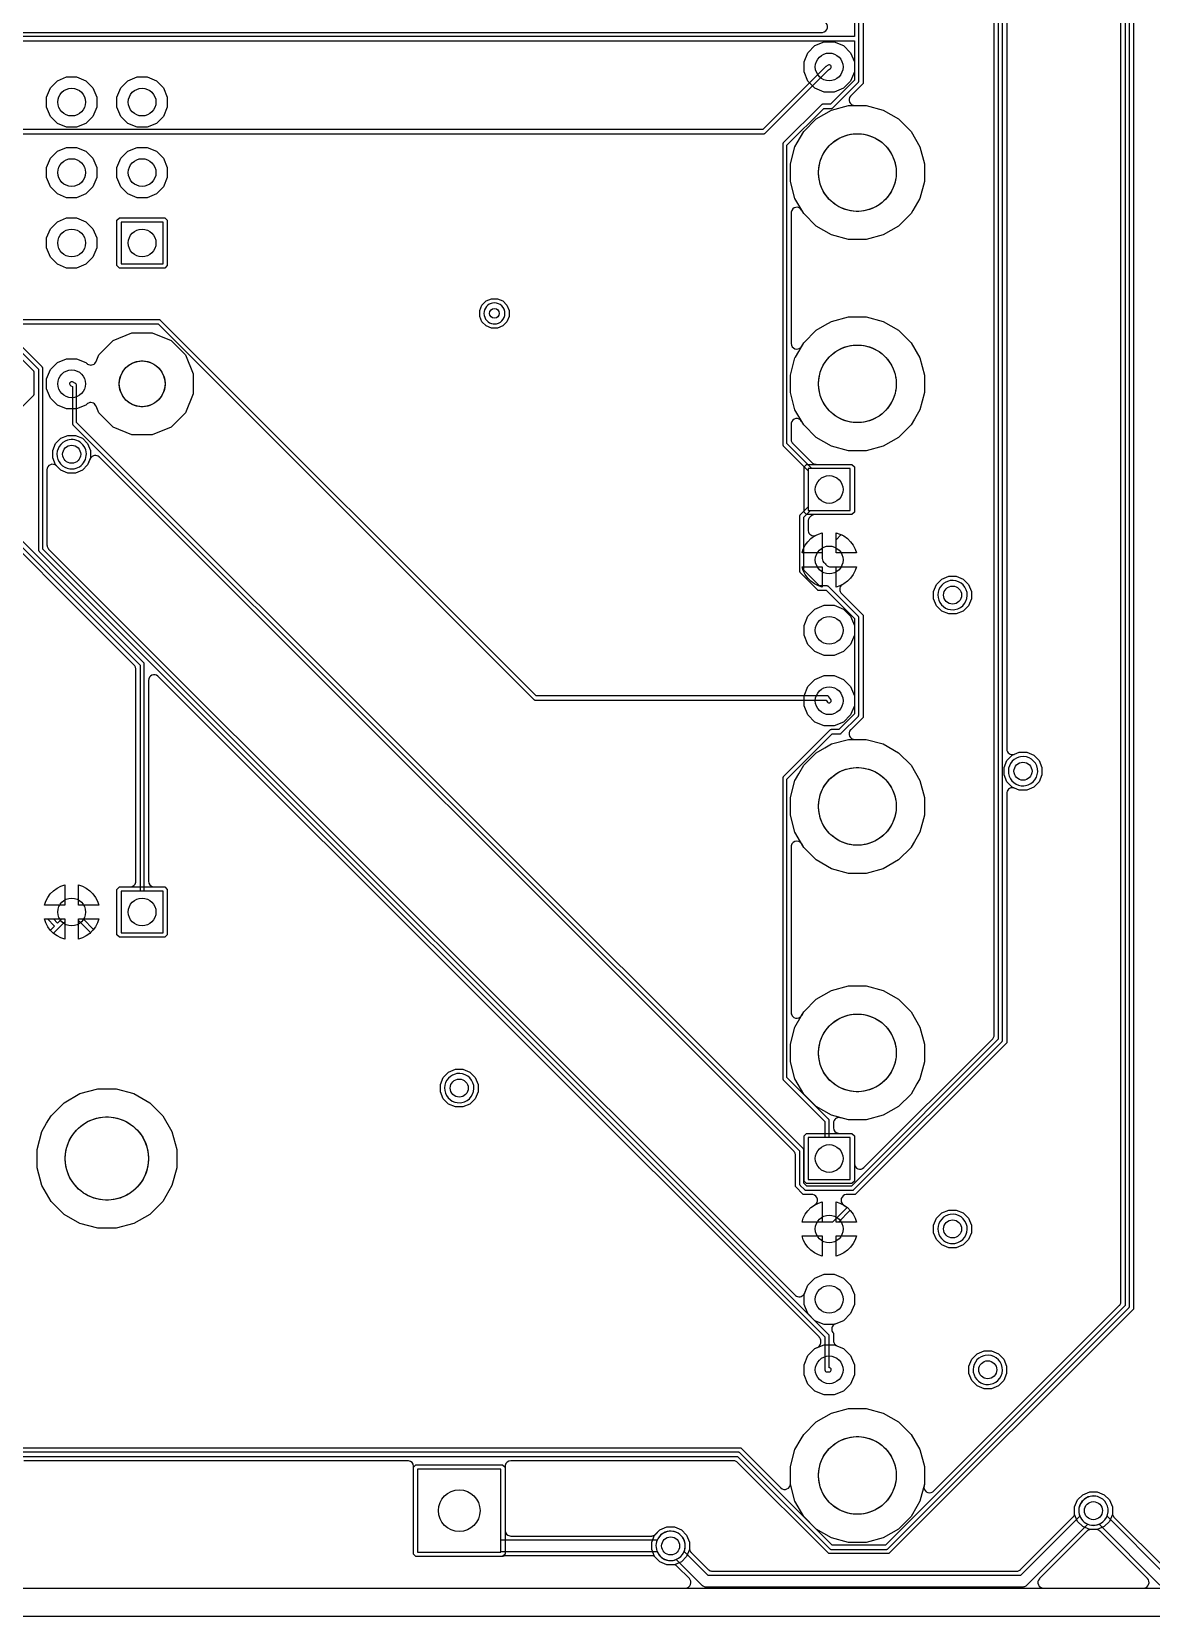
# Model space of a CAD drawing. Header units: millimetres. Extents: x 0 to 102, y -1 to 103.
# Drawn here: x 37.9 to 78.3, y -1.3 to 55.9 of the extents above; entities that cross this region are included whole.
import ezdxf

# ---------------------------------------------------------------- set-up
doc = ezdxf.new("R2010")
doc.units = ezdxf.units.MM

msp = doc.modelspace()

# ---------------------------------------------------------------- linework, layer by layer
at = {"layer": '16_copper'}
for points in [[(66.495, 53.704), (66.162, 53.842), (65.907, 54.097), (65.769, 54.43), (65.769, 54.79), (65.907, 55.123), (66.162, 55.378), (66.495, 55.516), (66.855, 55.516), (67.188, 55.378), (67.443, 55.123), (67.581, 54.79), (67.581, 54.43), (67.443, 54.097), (67.188, 53.842), (66.855, 53.704)], [(39.19, 52.434), (38.857, 52.572), (38.602, 52.827), (38.464, 53.16), (38.464, 53.52), (38.602, 53.853), (38.857, 54.108), (39.19, 54.246), (39.55, 54.246), (39.883, 54.108), (40.138, 53.853), (40.276, 53.52), (40.276, 53.16), (40.138, 52.827), (39.883, 52.572), (39.55, 52.434)], [(41.73, 52.434), (41.397, 52.572), (41.142, 52.827), (41.004, 53.16), (41.004, 53.52), (41.142, 53.853), (41.397, 54.108), (41.73, 54.246), (42.09, 54.246), (42.423, 54.108), (42.678, 53.853), (42.816, 53.52), (42.816, 53.16), (42.678, 52.827), (42.423, 52.572), (42.09, 52.434)], [(67.373, 48.384), (66.758, 48.549), (66.208, 48.867), (65.758, 49.317), (65.44, 49.867), (65.275, 50.482), (65.275, 51.118), (65.44, 51.733), (65.518, 51.868), (65.518, 51.868), (65.518, 51.868), (65.758, 52.283), (66.208, 52.733), (66.758, 53.051), (67.373, 53.216), (68.009, 53.216), (68.624, 53.051), (69.174, 52.733), (69.624, 52.283), (69.942, 51.733), (70.107, 51.118), (70.107, 50.482), (69.942, 49.867), (69.688, 49.427), (69.688, 49.427), (69.688, 49.427), (69.624, 49.317), (69.174, 48.867), (68.624, 48.549), (68.009, 48.384)], [(39.19, 49.894), (38.857, 50.032), (38.602, 50.287), (38.464, 50.62), (38.464, 50.98), (38.602, 51.313), (38.857, 51.568), (39.19, 51.706), (39.55, 51.706), (39.883, 51.568), (40.138, 51.313), (40.276, 50.98), (40.276, 50.62), (40.138, 50.287), (39.883, 50.032), (39.55, 49.894)], [(41.73, 49.894), (41.397, 50.032), (41.142, 50.287), (41.004, 50.62), (41.004, 50.98), (41.142, 51.313), (41.397, 51.568), (41.73, 51.706), (42.09, 51.706), (42.423, 51.568), (42.678, 51.313), (42.816, 50.98), (42.816, 50.62), (42.678, 50.287), (42.423, 50.032), (42.09, 49.894)], [(39.19, 47.354), (38.857, 47.492), (38.602, 47.747), (38.464, 48.08), (38.464, 48.44), (38.602, 48.773), (38.857, 49.028), (39.19, 49.166), (39.55, 49.166), (39.883, 49.028), (40.138, 48.773), (40.276, 48.44), (40.276, 48.08), (40.138, 47.747), (39.883, 47.492), (39.55, 47.354)], [(41.093, 47.354), (41.004, 47.443), (41.004, 49.077), (41.093, 49.166), (42.727, 49.166), (42.816, 49.077), (42.816, 47.443), (42.727, 47.354)], [(42.664, 49.014), (41.156, 49.014), (41.156, 47.506), (42.664, 47.506)], [(54.504, 45.189), (54.309, 45.27), (54.16, 45.419), (54.079, 45.614), (54.079, 45.826), (54.16, 46.021), (54.309, 46.17), (54.504, 46.251), (54.716, 46.251), (54.911, 46.17), (55.06, 46.021), (55.141, 45.826), (55.141, 45.614), (55.06, 45.419), (54.911, 45.27), (54.716, 45.189)], [(67.373, 40.764), (66.758, 40.929), (66.208, 41.247), (65.758, 41.697), (65.44, 42.247), (65.275, 42.862), (65.275, 43.498), (65.44, 44.113), (65.459, 44.146), (65.459, 44.146), (65.459, 44.146), (65.576, 44.349), (65.576, 44.349), (65.576, 44.349), (65.758, 44.663), (66.208, 45.113), (66.514, 45.29), (66.514, 45.29), (66.514, 45.29), (66.758, 45.431), (67.373, 45.596), (68.009, 45.596), (68.624, 45.431), (69.174, 45.113), (69.624, 44.663), (69.942, 44.113), (70.107, 43.498), (70.107, 42.862), (69.942, 42.247), (69.747, 41.909), (69.747, 41.909), (69.747, 41.909), (69.63, 41.706), (69.63, 41.706), (69.63, 41.706), (69.624, 41.697), (69.174, 41.247), (68.624, 40.929), (68.009, 40.764)], [(39.235, 39.959), (38.984, 40.063), (38.793, 40.254), (38.689, 40.505), (38.689, 40.775), (38.793, 41.026), (38.984, 41.217), (39.235, 41.321), (39.505, 41.321), (39.756, 41.217), (39.947, 41.026), (40.051, 40.775), (40.051, 40.505), (39.947, 40.254), (39.756, 40.063), (39.505, 39.959)], [(65.858, 38.464), (65.769, 38.553), (65.769, 40.187), (65.858, 40.276), (67.492, 40.276), (67.581, 40.187), (67.581, 38.553), (67.492, 38.464)], [(67.429, 40.124), (65.921, 40.124), (65.921, 38.616), (67.429, 38.616)], [(65.696, 37.08), (65.741, 37.217), (65.813, 37.358), (65.906, 37.487), (66.018, 37.599), (66.147, 37.692), (66.288, 37.764), (66.425, 37.809), (66.425, 37.08)], [(66.925, 37.08), (66.925, 37.809), (67.062, 37.764), (67.203, 37.692), (67.332, 37.599), (67.444, 37.487), (67.537, 37.358), (67.609, 37.217), (67.654, 37.08)], [(66.288, 35.896), (66.147, 35.968), (66.018, 36.061), (65.906, 36.173), (65.813, 36.302), (65.741, 36.443), (65.696, 36.58), (66.425, 36.58), (66.425, 35.851)], [(66.925, 36.58), (67.654, 36.58), (67.609, 36.443), (67.537, 36.302), (67.444, 36.173), (67.332, 36.061), (67.203, 35.968), (67.062, 35.896), (66.925, 35.851)], [(70.985, 34.879), (70.734, 34.983), (70.543, 35.174), (70.439, 35.425), (70.439, 35.695), (70.543, 35.946), (70.734, 36.137), (70.985, 36.241), (71.255, 36.241), (71.506, 36.137), (71.697, 35.946), (71.801, 35.695), (71.801, 35.425), (71.697, 35.174), (71.506, 34.983), (71.255, 34.879)], [(66.495, 33.384), (66.162, 33.522), (65.907, 33.777), (65.769, 34.11), (65.769, 34.47), (65.907, 34.803), (66.162, 35.058), (66.495, 35.196), (66.855, 35.196), (67.188, 35.058), (67.443, 34.803), (67.581, 34.47), (67.581, 34.11), (67.443, 33.777), (67.188, 33.522), (66.855, 33.384)], [(66.495, 30.844), (66.162, 30.982), (65.907, 31.237), (65.769, 31.57), (65.769, 31.93), (65.907, 32.263), (66.162, 32.518), (66.495, 32.656), (66.855, 32.656), (67.188, 32.518), (67.443, 32.263), (67.581, 31.93), (67.581, 31.57), (67.443, 31.237), (67.188, 30.982), (66.855, 30.844)], [(67.373, 25.524), (66.758, 25.689), (66.208, 26.007), (65.758, 26.457), (65.44, 27.007), (65.275, 27.622), (65.275, 28.258), (65.44, 28.873), (65.459, 28.906), (65.459, 28.906), (65.459, 28.906), (65.576, 29.109), (65.576, 29.109), (65.576, 29.109), (65.758, 29.423), (66.208, 29.873), (66.514, 30.05), (66.514, 30.05), (66.514, 30.05), (66.758, 30.191), (67.373, 30.356), (68.009, 30.356), (68.624, 30.191), (69.174, 29.873), (69.624, 29.423), (69.942, 28.873), (70.107, 28.258), (70.107, 27.622), (69.942, 27.007), (69.747, 26.669), (69.747, 26.669), (69.747, 26.669), (69.63, 26.466), (69.63, 26.466), (69.63, 26.466), (69.624, 26.457), (69.174, 26.007), (68.624, 25.689), (68.009, 25.524)], [(73.525, 28.529), (73.274, 28.633), (73.083, 28.824), (72.979, 29.075), (72.979, 29.345), (73.083, 29.596), (73.274, 29.787), (73.525, 29.891), (73.795, 29.891), (74.046, 29.787), (74.237, 29.596), (74.341, 29.345), (74.341, 29.075), (74.237, 28.824), (74.046, 28.633), (73.795, 28.529)], [(38.391, 24.38), (38.436, 24.517), (38.508, 24.658), (38.601, 24.787), (38.713, 24.899), (38.842, 24.992), (38.983, 25.064), (39.12, 25.109), (39.12, 24.38)], [(39.62, 24.38), (39.62, 25.109), (39.757, 25.064), (39.898, 24.992), (40.027, 24.899), (40.139, 24.787), (40.232, 24.658), (40.304, 24.517), (40.349, 24.38)], [(41.093, 23.224), (41.004, 23.313), (41.004, 24.947), (41.093, 25.036), (42.727, 25.036), (42.816, 24.947), (42.816, 23.313), (42.727, 23.224)], [(42.664, 24.884), (41.156, 24.884), (41.156, 23.376), (42.664, 23.376)], [(38.983, 23.196), (38.842, 23.268), (38.713, 23.361), (38.601, 23.473), (38.508, 23.602), (38.436, 23.743), (38.391, 23.88), (39.12, 23.88), (39.12, 23.151)], [(39.62, 23.88), (40.349, 23.88), (40.304, 23.743), (40.232, 23.602), (40.139, 23.473), (40.027, 23.361), (39.898, 23.268), (39.757, 23.196), (39.62, 23.151)], [(67.373, 16.634), (66.758, 16.799), (66.208, 17.117), (65.758, 17.567), (65.44, 18.117), (65.275, 18.732), (65.275, 19.368), (65.44, 19.983), (65.664, 20.372), (65.664, 20.372), (65.664, 20.372), (65.758, 20.533), (66.208, 20.983), (66.758, 21.301), (67.373, 21.466), (68.009, 21.466), (68.624, 21.301), (69.174, 20.983), (69.624, 20.533), (69.942, 19.983), (70.107, 19.368), (70.107, 18.732), (69.942, 18.117), (69.835, 17.931), (69.835, 17.931), (69.835, 17.931), (69.624, 17.567), (69.174, 17.117), (68.624, 16.799), (68.009, 16.634)], [(53.205, 17.099), (52.954, 17.203), (52.763, 17.394), (52.659, 17.645), (52.659, 17.915), (52.763, 18.166), (52.954, 18.357), (53.205, 18.461), (53.475, 18.461), (53.726, 18.357), (53.917, 18.166), (54.021, 17.915), (54.021, 17.645), (53.917, 17.394), (53.726, 17.203), (53.475, 17.099)], [(40.309, 12.724), (39.669, 12.895), (39.095, 13.227), (38.627, 13.695), (38.295, 14.269), (38.124, 14.909), (38.124, 15.571), (38.295, 16.211), (38.469, 16.511), (38.469, 16.511), (38.469, 16.511), (38.627, 16.785), (39.095, 17.253), (39.669, 17.585), (40.309, 17.756), (40.971, 17.756), (41.611, 17.585), (42.185, 17.253), (42.653, 16.785), (42.985, 16.211), (43.156, 15.571), (43.156, 14.909), (42.985, 14.269), (42.653, 13.695), (42.185, 13.227), (41.611, 12.895), (40.971, 12.724)], [(65.858, 14.334), (65.769, 14.423), (65.769, 16.057), (65.858, 16.146), (67.492, 16.146), (67.581, 16.057), (67.581, 14.423), (67.492, 14.334)], [(67.429, 15.994), (65.921, 15.994), (65.921, 14.486), (67.429, 14.486)], [(65.696, 12.95), (65.741, 13.087), (65.813, 13.228), (65.906, 13.357), (66.018, 13.469), (66.147, 13.562), (66.288, 13.634), (66.425, 13.679), (66.425, 12.95)], [(66.925, 12.95), (66.925, 13.679), (67.062, 13.634), (67.203, 13.562), (67.332, 13.469), (67.444, 13.357), (67.537, 13.228), (67.609, 13.087), (67.654, 12.95)], [(70.985, 12.019), (70.734, 12.123), (70.543, 12.314), (70.439, 12.565), (70.439, 12.835), (70.543, 13.086), (70.734, 13.277), (70.985, 13.381), (71.255, 13.381), (71.506, 13.277), (71.697, 13.086), (71.801, 12.835), (71.801, 12.565), (71.697, 12.314), (71.506, 12.123), (71.255, 12.019)], [(66.288, 11.766), (66.147, 11.838), (66.018, 11.931), (65.906, 12.043), (65.813, 12.172), (65.741, 12.313), (65.696, 12.45), (66.425, 12.45), (66.425, 11.721)], [(66.925, 12.45), (67.654, 12.45), (67.609, 12.313), (67.537, 12.172), (67.444, 12.043), (67.332, 11.931), (67.203, 11.838), (67.062, 11.766), (66.925, 11.721)], [(66.495, 9.254), (66.162, 9.392), (65.907, 9.647), (65.769, 9.98), (65.769, 10.34), (65.907, 10.673), (66.162, 10.928), (66.495, 11.066), (66.855, 11.066), (67.188, 10.928), (67.443, 10.673), (67.581, 10.34), (67.581, 9.98), (67.443, 9.647), (67.188, 9.392), (66.855, 9.254)], [(66.495, 6.714), (66.162, 6.852), (65.907, 7.107), (65.769, 7.44), (65.769, 7.8), (65.907, 8.133), (66.162, 8.388), (66.495, 8.526), (66.855, 8.526), (67.188, 8.388), (67.443, 8.133), (67.581, 7.8), (67.581, 7.44), (67.443, 7.107), (67.188, 6.852), (66.855, 6.714)], [(72.255, 6.939), (72.004, 7.043), (71.813, 7.234), (71.709, 7.485), (71.709, 7.755), (71.813, 8.006), (72.004, 8.197), (72.255, 8.301), (72.525, 8.301), (72.776, 8.197), (72.967, 8.006), (73.071, 7.755), (73.071, 7.485), (72.967, 7.234), (72.776, 7.043), (72.525, 6.939)], [(67.373, 1.394), (66.758, 1.559), (66.208, 1.877), (65.758, 2.327), (65.44, 2.877), (65.275, 3.492), (65.275, 4.128), (65.44, 4.743), (65.664, 5.132), (65.664, 5.132), (65.664, 5.132), (65.758, 5.293), (66.208, 5.743), (66.758, 6.061), (67.373, 6.226), (68.009, 6.226), (68.624, 6.061), (69.174, 5.743), (69.624, 5.293), (69.942, 4.743), (70.107, 4.128), (70.107, 3.492), (69.942, 2.877), (69.835, 2.691), (69.835, 2.691), (69.835, 2.691), (69.624, 2.327), (69.174, 1.877), (68.624, 1.559), (68.009, 1.394)], [(51.777, 0.888), (51.688, 0.977), (51.688, 4.103), (51.777, 4.192), (54.903, 4.192), (54.992, 4.103), (54.992, 0.977), (54.903, 0.888)], [(54.84, 4.04), (51.84, 4.04), (51.84, 1.04), (54.84, 1.04)]]:
    msp.add_lwpolyline(points, close=True, dxfattribs=at)
for points in [[(54.684, 45.348, 1), (54.536, 46.092), (54.488, 46.079, 0.876976), (54.635, 45.342)], [(41.544, 41.339), (40.867, 41.619), (40.349, 42.137), (40.248, 42.379), (40.246, 42.384), (40.244, 42.389, 0.469058), (39.942, 42.466), (39.93, 42.456), (39.922, 42.45), (39.92, 42.448), (39.917, 42.445), (39.883, 42.412), (39.55, 42.274), (39.19, 42.274), (38.857, 42.412), (38.602, 42.667), (38.464, 43), (38.464, 43.36), (38.602, 43.693), (38.857, 43.948), (39.19, 44.086), (39.55, 44.086), (39.883, 43.948), (39.917, 43.915, 0.010446), (39.924, 43.908), (39.935, 43.9), (39.944, 43.892, 0.431332), (40.234, 43.952), (40.241, 43.966), (40.246, 43.974), (40.247, 43.977), (40.248, 43.981), (40.349, 44.223), (40.867, 44.741), (41.544, 45.021), (42.276, 45.021), (42.953, 44.741), (43.471, 44.223), (43.751, 43.546), (43.751, 42.814), (43.471, 42.137), (42.953, 41.619), (42.276, 41.339)], [(39.459, 40.118, 1), (39.281, 41.162), (39.224, 41.148, 0.893653), (39.4, 40.112)], [(71.209, 35.038, 1), (71.031, 36.082), (70.974, 36.068, 0.893653), (71.15, 35.032)], [(73.749, 28.688, 1), (73.571, 29.732), (73.514, 29.718, 0.893653), (73.69, 28.682)], [(53.429, 17.258, 1), (53.251, 18.302), (53.194, 18.288, 0.893653), (53.37, 17.252)], [(71.209, 12.178, 1), (71.031, 13.222), (70.974, 13.208, 0.893653), (71.15, 12.172)], [(72.479, 7.098, 1), (72.301, 8.142), (72.244, 8.128, 0.893653), (72.42, 7.092)], [(73.67, -0.202), (73.68, -0.202, 0.132342), (73.779, -0.165), (73.785, -0.159, 0.018024), (73.797, -0.15), (73.804, -0.144), (75.998, 2.051), (76.054, 2.032, 1), (76.346, 3.048), (76.289, 3.062, 0.589357), (75.711, 2.338), (73.576, 0.203), (62.314, 0.203), (61.449, 1.068), (61.468, 1.124, 1), (60.452, 1.416), (60.438, 1.359, 0.589357), (61.162, 0.781), (62.086, -0.144), (62.094, -0.15), (62.101, -0.157, 0.132344), (62.198, -0.201), (62.206, -0.201, 0.018059), (62.221, -0.202), (62.23, -0.203), (73.66, -0.203)]]:
    msp.add_lwpolyline(points, format="xyb", close=True, dxfattribs=at)
msp.add_lwpolyline([(1.219, -0.254), (61.491, -0.254), (61.5, -0.253, 0.651699), (61.634, 0.093), (61.197, 0.53), (61.189, 0.536), (61.182, 0.543, 0.132344), (61.086, 0.587), (61.077, 0.587, 0.018059), (61.063, 0.589), (61.054, 0.589), (60.825, 0.589), (60.574, 0.693), (60.383, 0.884), (60.279, 1.135), (60.279, 1.405), (60.383, 1.656), (60.574, 1.847), (60.825, 1.951), (61.095, 1.951), (61.346, 1.847), (61.537, 1.656), (61.641, 1.405), (61.641, 1.176), (61.641, 1.166), (61.642, 1.156, 0.132342), (61.679, 1.057), (61.685, 1.051, 0.018024), (61.694, 1.04), (61.7, 1.033), (62.318, 0.415), (62.326, 0.409), (62.333, 0.402, 0.132344), (62.429, 0.358), (62.438, 0.358, 0.018059), (62.452, 0.356), (62.461, 0.356), (73.429, 0.356), (73.439, 0.356), (73.449, 0.357, 0.132342), (73.548, 0.394), (73.554, 0.4), (73.56, 0.404), (73.56, 0.404), (73.565, 0.409), (73.572, 0.415), (75.46, 2.303), (75.466, 2.311), (75.473, 2.318, 0.132344), (75.517, 2.414), (75.517, 2.423, 0.018059), (75.519, 2.437), (75.519, 2.446), (75.519, 2.675), (75.623, 2.926), (75.814, 3.117), (76.065, 3.221), (76.335, 3.221), (76.586, 3.117), (76.777, 2.926), (76.881, 2.675), (76.881, 2.405), (76.777, 2.154), (76.586, 1.963), (76.335, 1.859), (76.106, 1.859), (76.096, 1.859), (76.086, 1.858, 0.132342), (75.987, 1.821), (75.981, 1.815, 0.018024), (75.97, 1.806), (75.963, 1.8), (74.256, 0.093), (74.25, 0.086, 0.651678), (74.399, -0.254), (100.361, -0.254)], format="xyb", dxfattribs=at)
at = {"layer": '1_copper'}
for points in [[(36.119, 4.496), (63.367, 4.496), (66.697, 1.165), (66.704, 1.16), (66.711, 1.155, 0.087651), (66.735, 1.145), (66.743, 1.144), (66.751, 1.143), (68.732, 1.143), (68.741, 1.144), (68.749, 1.145, 0.087654), (68.774, 1.155), (68.779, 1.16), (68.786, 1.165), (77.473, 9.852), (77.478, 9.859), (77.484, 9.865, 0.087651), (77.494, 9.89), (77.494, 9.897), (77.495, 9.906), (77.495, 97.841)], [(77.343, 97.809), (77.343, 9.938), (68.701, 1.295), (66.783, 1.295), (63.452, 4.626), (63.445, 4.631), (63.439, 4.636, 0.087651), (63.414, 4.646), (63.407, 4.647), (63.398, 4.648), (36.15, 4.648)], [(77.648, 97.935), (77.648, 9.811), (68.827, 0.991), (66.657, 0.991), (63.363, 4.284), (63.355, 4.29), (63.348, 4.297, 0.132344), (63.252, 4.341), (63.243, 4.341, 0.018059), (63.229, 4.343), (63.22, 4.343), (55.196, 4.343), (55.195, 4.343), (55.194, 4.343, 0.366019), (54.995, 4.172), (54.992, 4.14), (54.992, 1.829), (54.992, 1.828), (54.992, 1.827, 0.366019), (55.163, 1.628), (55.196, 1.626), (60.269, 1.626), (60.279, 1.626), (60.289, 1.627, 0.132338), (60.388, 1.664), (60.394, 1.67, 0.018024), (60.405, 1.679), (60.413, 1.685), (60.574, 1.847), (60.825, 1.951), (61.095, 1.951), (61.346, 1.847), (61.537, 1.656), (61.641, 1.405), (61.641, 1.135), (61.537, 0.884), (61.346, 0.693), (61.095, 0.589), (60.825, 0.589), (60.574, 0.693), (60.413, 0.855), (60.405, 0.861), (60.398, 0.868, 0.132344), (60.301, 0.912), (60.293, 0.912, 0.018067), (60.278, 0.914), (60.269, 0.914), (55.014, 0.914), (55.004, 0.914), (54.994, 0.913), (54.986, 0.912), (54.979, 0.911, 0.062101), (54.926, 0.894), (54.919, 0.89), (54.914, 0.888), (51.777, 0.888), (51.688, 0.977), (51.688, 4.14), (51.688, 4.141), (51.688, 4.142, 0.366019), (51.517, 4.341), (51.484, 4.343), (37.65, 4.343)], [(36.298, 4.801), (63.493, 4.801), (64.928, 3.366), (64.935, 3.36, 0.651678), (65.275, 3.509), (65.275, 4.128), (65.44, 4.743), (65.664, 5.132), (65.664, 5.132), (65.664, 5.132), (65.758, 5.293), (66.208, 5.743), (66.758, 6.061), (67.373, 6.226), (68.009, 6.226), (68.624, 6.061), (69.174, 5.743), (69.624, 5.293), (69.942, 4.743), (70.107, 4.128), (70.107, 3.492), (70.093, 3.439, 0.705948), (70.408, 3.222), (70.433, 3.243), (77.131, 9.941), (77.138, 9.949), (77.145, 9.956, 0.132344), (77.188, 10.053), (77.189, 10.061, 0.018059), (77.19, 10.076), (77.191, 10.085), (77.191, 87.02)], [(73.076, 82.879), (73.076, 30.009), (73.076, 30.004), (73.076, 29.999, 0.46906), (73.326, 29.811), (73.34, 29.816), (73.35, 29.819), (73.353, 29.82), (73.357, 29.821), (73.525, 29.891), (73.795, 29.891), (74.046, 29.787), (74.237, 29.596), (74.341, 29.345), (74.341, 29.075), (74.237, 28.824), (74.046, 28.633), (73.795, 28.529), (73.525, 28.529), (73.357, 28.599), (73.352, 28.6), (73.347, 28.603, 0.46906), (73.078, 28.443), (73.077, 28.428), (73.076, 28.418), (73.076, 28.415), (73.076, 28.411), (73.076, 19.413), (67.608, 13.945), (67.299, 13.945), (67.293, 13.944), (67.288, 13.944, 0.665207), (67.179, 13.577), (67.191, 13.57), (67.2, 13.564), (67.202, 13.563), (67.32, 13.478), (66.792, 12.95), (66.722, 12.95), (66.721, 12.95), (66.72, 12.95, 0.037338), (66.685, 12.947), (66.675, 12.944), (66.662, 12.947, 0.002034), (66.66, 12.947), (66.628, 12.95), (65.696, 12.95), (65.741, 13.087), (65.813, 13.228), (65.906, 13.357), (66.018, 13.469), (66.149, 13.564), (66.153, 13.566, 0.70493), (66.083, 13.942), (66.069, 13.943), (66.059, 13.944), (66.055, 13.944), (66.051, 13.945), (65.742, 13.945), (65.456, 14.231), (65.456, 15.366), (65.455, 15.376), (65.455, 15.386, 0.132342), (65.417, 15.485), (65.412, 15.491, 0.018024), (65.402, 15.503), (65.396, 15.51), (40.368, 40.538), (40.364, 40.541), (40.361, 40.545, 0.469058), (40.052, 40.5), (40.045, 40.487), (40.04, 40.478), (40.039, 40.475), (40.037, 40.472), (39.947, 40.254), (39.756, 40.063), (39.505, 39.959), (39.235, 39.959), (38.984, 40.063), (38.828, 40.22), (38.821, 40.226, 0.651666), (38.481, 40.076), (38.481, 37.364), (38.482, 37.354), (38.482, 37.344, 0.132342), (38.52, 37.245), (38.525, 37.239, 0.018024), (38.534, 37.228), (38.541, 37.221), (65.452, 10.31), (65.456, 10.306), (65.459, 10.303, 0.469058), (65.768, 10.347), (65.775, 10.36), (65.78, 10.369), (65.782, 10.372), (65.783, 10.375), (65.907, 10.673), (66.162, 10.928), (66.495, 11.066), (66.855, 11.066), (67.188, 10.928), (67.443, 10.673), (67.581, 10.34), (67.581, 9.98), (67.443, 9.647), (67.188, 9.392), (66.89, 9.268), (66.886, 9.266), (66.881, 9.264, 0.469054), (66.804, 8.961), (66.813, 8.95), (66.82, 8.942), (66.822, 8.94, 0.008084), (66.827, 8.934), (66.827, 8.674), (66.829, 8.659), (66.829, 8.645, 0.222879), (66.924, 8.501), (66.927, 8.499), (66.93, 8.497), (66.939, 8.493), (66.953, 8.486), (67.188, 8.388), (67.443, 8.133), (67.581, 7.8), (67.581, 7.44), (67.443, 7.107), (67.188, 6.852), (66.855, 6.714), (66.495, 6.714), (66.162, 6.852), (65.907, 7.107), (65.769, 7.44), (65.769, 7.8), (65.907, 8.133), (66.162, 8.388), (66.245, 8.423, 0.177259), (66.348, 8.517), (66.353, 8.531), (66.359, 8.544, 0.039439), (66.368, 8.578), (66.368, 8.582), (66.369, 8.585), (66.369, 8.595), (66.37, 8.611), (66.37, 8.66, 0.157844), (66.332, 8.779), (66.326, 8.786, 0.018024), (66.317, 8.797), (66.311, 8.804), (42.485, 32.629), (42.478, 32.635, 0.651678), (42.139, 32.486), (42.139, 25.24), (42.139, 25.239), (42.139, 25.238, 0.366019), (42.31, 25.039), (42.342, 25.036), (42.727, 25.036), (42.816, 24.947), (42.816, 23.313), (42.727, 23.224), (41.093, 23.224), (41.004, 23.313), (41.004, 24.947), (41.093, 25.036), (41.478, 25.036), (41.479, 25.036), (41.48, 25.036, 0.366019), (41.679, 25.207), (41.681, 25.24), (41.681, 32.892), (41.681, 32.902), (41.68, 32.912, 0.132342), (41.643, 33.011), (41.637, 33.017, 0.018024), (41.628, 33.029), (41.622, 33.036), (35.017, 39.641)], [(72.771, 83.058), (72.771, 19.539), (67.482, 14.249), (65.868, 14.249), (65.761, 14.357), (65.761, 15.545), (65.759, 15.553), (65.759, 15.562, 0.087654), (65.748, 15.586), (65.744, 15.592), (65.738, 15.599), (39.548, 41.789), (39.548, 43.129), (39.546, 43.139), (39.545, 43.149, 0.151455), (39.521, 43.187), (39.515, 43.191), (39.506, 43.197), (39.404, 43.248), (39.383, 43.255, 0.866056), (39.336, 43.112), (39.395, 43.082), (39.395, 41.758), (39.397, 41.749), (39.397, 41.741, 0.087654), (39.408, 41.716), (39.412, 41.711), (39.418, 41.704), (65.608, 15.513), (65.608, 14.326), (65.609, 14.317), (65.61, 14.309, 0.087654), (65.62, 14.284), (65.625, 14.279), (65.631, 14.272), (65.783, 14.119), (65.79, 14.114), (65.796, 14.109, 0.087651), (65.821, 14.099), (65.828, 14.098), (65.837, 14.097), (67.513, 14.097), (67.522, 14.098), (67.53, 14.099, 0.087654), (67.555, 14.109), (67.56, 14.114), (67.567, 14.119), (72.901, 19.453), (72.906, 19.46), (72.912, 19.467, 0.087651), (72.922, 19.491), (72.922, 19.499), (72.923, 19.507), (72.923, 83.026)], [(67.894, 60.293), (67.894, 54.007), (67.45, 53.563), (67.444, 53.556, 0.651678), (67.593, 53.216), (68.009, 53.216), (68.624, 53.051), (69.174, 52.733), (69.624, 52.283), (69.942, 51.733), (70.107, 51.118), (70.107, 50.482), (69.942, 49.867), (69.688, 49.427), (69.688, 49.427), (69.688, 49.427), (69.624, 49.317), (69.174, 48.867), (68.624, 48.549), (68.009, 48.384), (67.373, 48.384), (66.758, 48.549), (66.208, 48.867), (65.758, 49.317), (65.683, 49.447), (65.682, 49.447), (65.682, 49.447, 0.70493), (65.306, 49.377), (65.303, 49.345), (65.303, 44.635), (65.303, 44.635), (65.303, 44.634, 0.704924), (65.664, 44.507), (65.683, 44.533), (65.758, 44.663), (66.208, 45.113), (66.514, 45.29), (66.514, 45.29), (66.514, 45.29), (66.758, 45.431), (67.373, 45.596), (68.009, 45.596), (68.624, 45.431), (69.174, 45.113), (69.624, 44.663), (69.942, 44.113), (70.107, 43.498), (70.107, 42.862), (69.942, 42.247), (69.747, 41.909), (69.747, 41.909), (69.747, 41.909), (69.63, 41.706), (69.63, 41.706), (69.63, 41.706), (69.624, 41.697), (69.174, 41.247), (68.624, 40.929), (68.009, 40.764), (67.373, 40.764), (66.758, 40.929), (66.208, 41.247), (65.758, 41.697), (65.683, 41.827), (65.682, 41.827), (65.682, 41.827, 0.70493), (65.306, 41.757), (65.303, 41.725), (65.303, 41.174), (65.304, 41.164), (65.304, 41.154, 0.132342), (65.342, 41.055), (65.347, 41.049, 0.018024), (65.357, 41.038), (65.363, 41.031), (66.058, 40.336), (66.066, 40.329), (66.073, 40.322, 0.132344), (66.169, 40.279), (66.178, 40.278, 0.018059), (66.192, 40.277), (66.201, 40.276), (67.492, 40.276), (67.581, 40.187), (67.581, 38.553), (67.492, 38.464), (66.151, 38.464), (66.141, 38.463), (66.13, 38.463, 0.053356), (66.088, 38.453), (66.081, 38.451), (66.072, 38.447), (66.062, 38.443, 0.039553), (66.032, 38.425), (66.025, 38.42, 0.01676), (66.014, 38.41), (66.007, 38.404), (65.973, 38.37, 0.157835), (65.916, 38.258), (65.915, 38.25, 0.018044), (65.914, 38.235), (65.913, 38.226), (65.913, 37.905), (65.914, 37.892), (65.915, 37.879, 0.469057), (66.179, 37.711), (66.183, 37.713), (66.188, 37.714), (66.196, 37.719), (66.208, 37.724), (66.288, 37.764), (66.425, 37.809), (66.425, 36.877), (66.425, 36.876), (66.425, 36.875, 0.222878), (66.5, 36.72), (66.514, 36.71), (66.528, 36.7, 0.001556), (66.529, 36.699), (66.54, 36.695), (66.546, 36.681, 0.225014), (66.69, 36.583), (66.722, 36.58), (67.654, 36.58), (67.609, 36.443), (67.537, 36.302), (67.444, 36.173), (67.332, 36.061), (67.203, 35.968), (67.164, 35.948, 0.460368), (67.092, 35.648), (67.094, 35.645), (67.095, 35.643), (67.102, 35.636), (67.113, 35.623), (67.894, 34.842), (67.894, 31.147), (67.701, 30.954), (67.45, 30.703), (67.444, 30.696, 0.651678), (67.593, 30.356), (68.009, 30.356), (68.624, 30.191), (69.174, 29.873), (69.624, 29.423), (69.942, 28.873), (70.107, 28.258), (70.107, 27.622), (69.942, 27.007), (69.747, 26.669), (69.747, 26.669), (69.747, 26.669), (69.63, 26.466), (69.63, 26.466), (69.63, 26.466), (69.624, 26.457), (69.174, 26.007), (68.624, 25.689), (68.009, 25.524), (67.373, 25.524), (66.758, 25.689), (66.208, 26.007), (65.758, 26.457), (65.683, 26.587), (65.682, 26.587), (65.682, 26.587, 0.087256), (65.637, 26.641), (65.637, 26.641), (65.637, 26.641, 0.365244), (65.375, 26.64), (65.374, 26.639), (65.374, 26.639, 0.177259), (65.306, 26.517), (65.303, 26.485), (65.303, 20.505), (65.303, 20.505), (65.303, 20.504, 0.222165), (65.377, 20.349), (65.377, 20.348), (65.377, 20.348, 0.043202), (65.406, 20.328), (65.406, 20.328), (65.406, 20.328, 0.316286), (65.639, 20.351), (65.639, 20.351), (65.639, 20.351, 0.043887), (65.664, 20.377), (65.683, 20.403), (65.758, 20.533), (66.208, 20.983), (66.758, 21.301), (67.373, 21.466), (68.009, 21.466), (68.624, 21.301), (69.174, 20.983), (69.624, 20.533), (69.942, 19.983), (70.107, 19.368), (70.107, 18.732), (69.942, 18.117), (69.835, 17.931), (69.835, 17.931), (69.835, 17.931), (69.624, 17.567), (69.174, 17.117), (68.624, 16.799), (68.009, 16.634), (67.373, 16.634), (67.083, 16.712), (67.074, 16.713), (67.064, 16.716, 0.451197), (66.828, 16.524), (66.827, 16.515), (66.827, 16.35), (66.827, 16.349), (66.827, 16.348, 0.366019), (66.998, 16.149), (67.031, 16.146), (67.492, 16.146), (67.581, 16.057), (67.581, 15.055), (67.582, 15.046, 0.651699), (67.928, 14.912), (72.559, 19.542), (72.566, 19.55), (72.573, 19.557, 0.132344), (72.616, 19.654), (72.617, 19.662, 0.018063), (72.618, 19.677), (72.619, 19.686), (72.619, 83.153)], [(67.589, 60.166), (67.589, 55.702), (21.946, 55.702), (21.937, 55.701), (21.929, 55.7, 0.087654), (21.904, 55.69), (21.899, 55.685), (21.892, 55.68), (10.005, 43.793), (9.999, 43.786), (9.994, 43.779, 0.087651), (9.984, 43.755), (9.983, 43.747), (9.982, 43.739), (9.982, 41.529), (5.105, 41.529), (5.105, 59.252)], [(21.977, 55.55), (67.589, 55.55), (67.589, 54.134), (66.72, 53.264), (66.446, 53.264), (66.438, 53.263), (66.43, 53.262, 0.087654), (66.405, 53.252), (66.399, 53.247), (66.393, 53.241), (65.021, 51.87), (65.016, 51.863), (65.01, 51.857, 0.087651), (65, 51.832), (65, 51.825), (64.999, 51.816), (64.999, 40.996), (65, 40.987), (65, 40.979, 0.087654), (65.011, 40.954), (65.016, 40.949), (65.021, 40.942), (65.921, 40.042), (65.921, 38.749), (65.631, 38.459), (65.625, 38.452), (65.62, 38.445, 0.087651), (65.61, 38.421), (65.609, 38.413), (65.608, 38.405), (65.608, 36.424), (65.609, 36.415), (65.61, 36.407, 0.087654), (65.62, 36.382), (65.625, 36.377), (65.631, 36.37), (66.24, 35.76), (66.247, 35.755), (66.253, 35.75, 0.087651), (66.278, 35.74), (66.285, 35.739), (66.294, 35.738), (66.567, 35.738), (67.589, 34.716), (67.589, 31.274), (67.024, 30.709), (66.751, 30.709), (66.743, 30.707), (66.734, 30.707, 0.087654), (66.71, 30.696), (66.704, 30.692), (66.697, 30.686), (65.021, 29.01), (65.016, 29.003), (65.01, 28.997, 0.087651), (65, 28.972), (65, 28.965), (64.999, 28.956), (64.999, 18.136), (65, 18.127), (65, 18.119, 0.087654), (65.011, 18.094), (65.016, 18.089), (65.021, 18.082), (66.523, 16.58), (66.523, 15.994), (65.921, 15.994), (65.921, 14.486), (67.429, 14.486), (67.429, 15.994), (66.675, 15.994), (66.675, 16.612), (66.674, 16.62), (66.673, 16.628, 0.087654), (66.663, 16.653), (66.658, 16.659), (66.653, 16.665), (65.151, 18.167), (65.151, 28.924), (66.783, 30.556), (67.056, 30.556), (67.064, 30.557), (67.073, 30.558, 0.087654), (67.097, 30.568), (67.103, 30.573), (67.11, 30.579), (67.719, 31.188), (67.725, 31.195), (67.73, 31.201, 0.087651), (67.74, 31.226), (67.741, 31.233), (67.742, 31.242), (67.742, 34.747), (67.741, 34.756), (67.74, 34.764, 0.087654), (67.73, 34.789), (67.725, 34.794), (67.719, 34.801), (66.653, 35.868), (66.646, 35.873), (66.639, 35.878, 0.087651), (66.615, 35.888), (66.607, 35.889), (66.599, 35.89), (66.326, 35.89), (65.761, 36.455), (65.761, 38.373), (66.003, 38.616), (67.429, 38.616), (67.429, 40.124), (66.054, 40.124), (65.151, 41.027), (65.151, 51.784), (66.478, 53.111), (66.751, 53.111), (66.76, 53.113), (66.768, 53.113, 0.087654), (66.793, 53.124), (66.798, 53.128), (66.805, 53.134), (67.719, 54.048), (67.725, 54.055), (67.73, 54.061, 0.087651), (67.74, 54.086), (67.741, 54.093), (67.742, 54.102), (67.742, 60.198)], [(21.851, 55.855), (66.412, 55.855), (66.426, 55.856), (66.439, 55.856, 0.704931), (66.519, 56.231)], [(19.082, 52.197), (64.313, 52.197), (64.321, 52.198), (64.33, 52.199, 0.087654), (64.354, 52.209), (64.36, 52.214), (64.367, 52.219), (66.647, 54.5), (66.717, 54.547), (66.733, 54.561, 0.866055), (66.633, 54.673), (66.557, 54.623), (66.551, 54.618), (66.545, 54.613), (64.281, 52.349), (19.05, 52.349)], [(16.186, 45.339), (42.488, 45.339), (56.029, 31.798), (56.036, 31.793), (56.043, 31.787, 0.087651), (56.067, 31.777), (56.075, 31.777), (56.083, 31.775), (66.561, 31.775), (66.614, 31.704), (66.629, 31.689, 0.144306), (66.67, 31.674), (66.692, 31.676, 0.544686), (66.736, 31.796), (66.66, 31.897), (66.658, 31.899), (66.656, 31.902, 0.14431), (66.62, 31.925), (66.611, 31.926), (66.604, 31.928, 0.016849), (66.599, 31.928), (56.115, 31.928), (42.573, 45.469), (42.567, 45.474), (42.56, 45.48, 0.087651), (42.536, 45.49), (42.528, 45.49), (42.52, 45.491), (16.154, 45.491)], [(36.849, 45.034), (38.176, 43.707), (38.176, 37.186), (38.177, 37.177), (38.178, 37.169, 0.087654), (38.188, 37.144), (38.193, 37.139), (38.199, 37.132), (66.523, 8.808), (66.523, 7.62), (66.523, 7.614, 0.392588), (66.599, 7.544), (66.675, 7.544), (66.697, 7.547, 0.866051), (66.675, 7.696), (66.675, 8.839), (66.674, 8.848), (66.673, 8.856, 0.087654), (66.663, 8.881), (66.658, 8.886), (66.653, 8.893), (38.329, 37.217), (38.329, 43.739), (38.327, 43.747), (38.327, 43.756, 0.087654), (38.316, 43.78), (38.312, 43.786), (38.306, 43.793), (36.935, 45.164)], [(31.806, 43.067), (41.834, 33.039), (41.834, 24.884), (41.156, 24.884), (41.156, 23.376), (42.664, 23.376), (42.664, 24.884), (41.986, 24.884), (41.986, 33.071), (41.985, 33.079), (41.984, 33.088, 0.087654), (41.974, 33.112), (41.969, 33.118), (41.964, 33.125), (35.16, 39.929), (38.001, 42.771), (38.007, 42.777), (38.012, 42.784, 0.087651), (38.022, 42.808), (38.023, 42.816), (38.024, 42.824), (38.024, 43.586), (38.023, 43.595), (38.022, 43.603, 0.087654), (38.012, 43.628), (38.007, 43.633), (38.001, 43.64), (36.782, 44.859)], [(1.219, -0.254), (78.001, -0.254), (78.01, -0.253, 0.651699), (78.144, 0.093), (76.437, 1.8), (76.429, 1.806), (76.422, 1.813, 0.132344), (76.326, 1.857), (76.317, 1.857, 0.018059), (76.303, 1.859), (76.294, 1.859), (76.065, 1.859), (75.814, 1.963), (75.623, 2.154), (75.519, 2.405), (75.519, 2.675), (75.623, 2.926), (75.814, 3.117), (76.065, 3.221), (76.335, 3.221), (76.586, 3.117), (76.777, 2.926), (76.881, 2.675), (76.881, 2.446), (76.881, 2.436), (76.882, 2.426, 0.132342), (76.919, 2.327), (76.925, 2.321, 0.018024), (76.934, 2.31), (76.94, 2.303), (78.828, 0.415)], [(78.824, 0.203), (76.689, 2.338), (76.708, 2.394, 1), (75.692, 2.686), (75.678, 2.629, 0.589357), (76.402, 2.051), (78.596, -0.144)]]:
    msp.add_lwpolyline(points, format="xyb", dxfattribs=at)
for points in [[(42.664, 49.014), (41.156, 49.014), (41.156, 47.506), (42.664, 47.506)], [(66.925, 37.809), (66.953, 37.8), (66.925, 37.772)], [(66.925, 37.08), (66.925, 37.556), (67.109, 37.74), (67.203, 37.692), (67.332, 37.599), (67.444, 37.487), (67.537, 37.358), (67.609, 37.217), (67.654, 37.08)], [(70.985, 34.879), (70.734, 34.983), (70.543, 35.174), (70.439, 35.425), (70.439, 35.695), (70.543, 35.946), (70.734, 36.137), (70.985, 36.241), (71.255, 36.241), (71.506, 36.137), (71.697, 35.946), (71.801, 35.695), (71.801, 35.425), (71.697, 35.174), (71.506, 34.983), (71.255, 34.879)], [(38.391, 24.38), (38.436, 24.517), (38.508, 24.658), (38.601, 24.787), (38.713, 24.899), (38.842, 24.992), (38.983, 25.064), (39.12, 25.109), (39.12, 24.38)], [(39.62, 24.38), (39.62, 25.109), (39.757, 25.064), (39.898, 24.992), (40.027, 24.899), (40.139, 24.787), (40.232, 24.658), (40.304, 24.517), (40.349, 24.38)], [(38.601, 23.473), (38.508, 23.602), (38.436, 23.743), (38.391, 23.88), (38.496, 23.88), (38.754, 23.622), (38.603, 23.471)], [(39.12, 23.151), (38.983, 23.196), (38.842, 23.268), (38.713, 23.361), (38.711, 23.363), (39.12, 23.772)], [(38.712, 23.88), (39.012, 23.88), (38.862, 23.73)], [(39.62, 23.823), (40.054, 23.389), (40.027, 23.361), (39.898, 23.268), (39.757, 23.196), (39.62, 23.151)], [(39.779, 23.88), (40.349, 23.88), (40.304, 23.743), (40.232, 23.602), (40.158, 23.5)], [(53.205, 17.099), (52.954, 17.203), (52.763, 17.394), (52.659, 17.645), (52.659, 17.915), (52.763, 18.166), (52.954, 18.357), (53.205, 18.461), (53.475, 18.461), (53.726, 18.357), (53.917, 18.166), (54.021, 17.915), (54.021, 17.645), (53.917, 17.394), (53.726, 17.203), (53.475, 17.099)], [(40.309, 12.724), (39.669, 12.895), (39.095, 13.227), (38.627, 13.695), (38.295, 14.269), (38.124, 14.909), (38.124, 15.571), (38.295, 16.211), (38.469, 16.511), (38.469, 16.511), (38.469, 16.511), (38.627, 16.785), (39.095, 17.253), (39.669, 17.585), (40.309, 17.756), (40.971, 17.756), (41.611, 17.585), (42.185, 17.253), (42.653, 16.785), (42.985, 16.211), (43.156, 15.571), (43.156, 14.909), (42.985, 14.269), (42.653, 13.695), (42.185, 13.227), (41.611, 12.895), (40.971, 12.724)], [(67.444, 13.357), (67.537, 13.228), (67.609, 13.087), (67.654, 12.95), (67.007, 12.95), (67.429, 13.372)], [(70.985, 12.019), (70.734, 12.123), (70.543, 12.314), (70.439, 12.565), (70.439, 12.835), (70.543, 13.086), (70.734, 13.277), (70.985, 13.381), (71.255, 13.381), (71.506, 13.277), (71.697, 13.086), (71.801, 12.835), (71.801, 12.565), (71.697, 12.314), (71.506, 12.123), (71.255, 12.019)], [(66.288, 11.766), (66.147, 11.838), (66.018, 11.931), (65.906, 12.043), (65.813, 12.172), (65.741, 12.313), (65.696, 12.45), (66.425, 12.45), (66.425, 11.721)], [(66.925, 12.45), (67.654, 12.45), (67.609, 12.313), (67.537, 12.172), (67.444, 12.043), (67.332, 11.931), (67.203, 11.838), (67.062, 11.766), (66.925, 11.721)], [(72.255, 6.939), (72.004, 7.043), (71.813, 7.234), (71.709, 7.485), (71.709, 7.755), (71.813, 8.006), (72.004, 8.197), (72.255, 8.301), (72.525, 8.301), (72.776, 8.197), (72.967, 8.006), (73.071, 7.755), (73.071, 7.485), (72.967, 7.234), (72.776, 7.043), (72.525, 6.939)]]:
    msp.add_lwpolyline(points, close=True, dxfattribs=at)
for points in [[(54.684, 45.348, 1), (54.536, 46.092), (54.488, 46.079, 0.876976), (54.635, 45.342)], [(39.459, 40.118, 1), (39.281, 41.162), (39.224, 41.148, 0.893653), (39.4, 40.112)], [(71.209, 35.038, 1), (71.031, 36.082), (70.974, 36.068, 0.893653), (71.15, 35.032)], [(73.749, 28.688, 1), (73.571, 29.732), (73.514, 29.718, 0.893653), (73.69, 28.682)], [(53.429, 17.258, 1), (53.251, 18.302), (53.194, 18.288, 0.893653), (53.37, 17.252)], [(71.209, 12.178, 1), (71.031, 13.222), (70.974, 13.208, 0.893653), (71.15, 12.172)], [(72.479, 7.098, 1), (72.301, 8.142), (72.244, 8.128, 0.893653), (72.42, 7.092)], [(61.049, 0.748, 1), (60.871, 1.792), (60.814, 1.778, 0.227831), (60.472, 1.473), (54.84, 1.473), (54.84, 4.04), (51.84, 4.04), (51.84, 1.04), (54.84, 1.04), (54.84, 1.067), (60.472, 1.067), (60.497, 1.014, 0.288095), (60.99, 0.742)]]:
    msp.add_lwpolyline(points, format="xyb", close=True, dxfattribs=at)
at = {"layer": 'drills_NPTH'}
for centre, radius in [((67.691, 50.8), 1.4), ((67.691, 43.18), 1.4), ((41.91, 43.18), 0.826), ((67.691, 27.94), 1.4), ((67.691, 19.05), 1.4), ((40.64, 15.24), 1.5), ((67.691, 3.81), 1.4)]:
    msp.add_circle(centre, radius, dxfattribs=at)
at = {"layer": 'drills_PTH'}
for centre, radius in [((66.675, 54.61), 0.5), ((39.37, 53.34), 0.5), ((41.91, 53.34), 0.5), ((39.37, 50.8), 0.5), ((41.91, 50.8), 0.5), ((39.37, 48.26), 0.5), ((41.91, 48.26), 0.5), ((39.37, 43.18), 0.5), ((66.675, 39.37), 0.5), ((66.675, 36.83), 0.5), ((66.675, 34.29), 0.5), ((66.675, 31.75), 0.5), ((39.37, 24.13), 0.5), ((41.91, 24.13), 0.5), ((66.675, 15.24), 0.5), ((66.675, 12.7), 0.5), ((66.675, 10.16), 0.5), ((66.675, 7.62), 0.5), ((53.34, 2.54), 0.75)]:
    msp.add_circle(centre, radius, dxfattribs=at)
at = {"layer": 'drills_via_1_16'}
for centre, radius in [((54.61, 45.72), 0.175), ((39.37, 40.64), 0.325), ((71.12, 35.56), 0.325), ((73.66, 29.21), 0.325), ((53.34, 17.78), 0.325), ((71.12, 12.7), 0.325), ((72.39, 7.62), 0.325), ((76.2, 2.54), 0.325), ((60.96, 1.27), 0.325)]:
    msp.add_circle(centre, radius, dxfattribs=at)
at = {"layer": 'holes'}
for points in [[(69.091, 50.75), (69.084, 50.65), (69.07, 50.551), (69.048, 50.454), (69.02, 50.358), (68.985, 50.264), (68.944, 50.173), (68.896, 50.085), (68.842, 50.001), (68.782, 49.921), (68.716, 49.845), (68.646, 49.775), (68.57, 49.709), (68.49, 49.649), (68.406, 49.595), (68.318, 49.547), (68.227, 49.506), (68.133, 49.471), (68.037, 49.443), (67.94, 49.421), (67.841, 49.407), (67.741, 49.4), (67.641, 49.4), (67.541, 49.407), (67.442, 49.421), (67.345, 49.443), (67.249, 49.471), (67.155, 49.506), (67.064, 49.547), (66.976, 49.595), (66.892, 49.649), (66.812, 49.709), (66.736, 49.775), (66.666, 49.845), (66.6, 49.921), (66.54, 50.001), (66.486, 50.085), (66.438, 50.173), (66.397, 50.264), (66.362, 50.358), (66.334, 50.454), (66.312, 50.551), (66.298, 50.65), (66.291, 50.75), (66.291, 50.85), (66.298, 50.95), (66.312, 51.049), (66.334, 51.146), (66.362, 51.242), (66.397, 51.336), (66.438, 51.427), (66.486, 51.515), (66.54, 51.599), (66.6, 51.679), (66.666, 51.755), (66.736, 51.825), (66.812, 51.891), (66.892, 51.951), (66.976, 52.005), (67.064, 52.053), (67.155, 52.094), (67.249, 52.129), (67.345, 52.157), (67.442, 52.179), (67.541, 52.193), (67.641, 52.2), (67.741, 52.2), (67.841, 52.193), (67.94, 52.179), (68.037, 52.157), (68.133, 52.129), (68.227, 52.094), (68.318, 52.053), (68.406, 52.005), (68.49, 51.951), (68.57, 51.891), (68.646, 51.825), (68.716, 51.755), (68.782, 51.679), (68.842, 51.599), (68.896, 51.515), (68.944, 51.427), (68.985, 51.336), (69.02, 51.242), (69.048, 51.146), (69.07, 51.049), (69.084, 50.95), (69.091, 50.85), (69.091, 50.75)], [(69.091, 43.13), (69.084, 43.03), (69.07, 42.931), (69.048, 42.834), (69.02, 42.738), (68.985, 42.644), (68.944, 42.553), (68.896, 42.465), (68.842, 42.381), (68.782, 42.301), (68.716, 42.225), (68.646, 42.155), (68.57, 42.089), (68.49, 42.029), (68.406, 41.975), (68.318, 41.927), (68.227, 41.886), (68.133, 41.851), (68.037, 41.823), (67.94, 41.801), (67.841, 41.787), (67.741, 41.78), (67.641, 41.78), (67.541, 41.787), (67.442, 41.801), (67.345, 41.823), (67.249, 41.851), (67.155, 41.886), (67.064, 41.927), (66.976, 41.975), (66.892, 42.029), (66.812, 42.089), (66.736, 42.155), (66.666, 42.225), (66.6, 42.301), (66.54, 42.381), (66.486, 42.465), (66.438, 42.553), (66.397, 42.644), (66.362, 42.738), (66.334, 42.834), (66.312, 42.931), (66.298, 43.03), (66.291, 43.13), (66.291, 43.23), (66.298, 43.33), (66.312, 43.429), (66.334, 43.526), (66.362, 43.622), (66.397, 43.716), (66.438, 43.807), (66.486, 43.895), (66.54, 43.979), (66.6, 44.059), (66.666, 44.135), (66.736, 44.205), (66.812, 44.271), (66.892, 44.331), (66.976, 44.385), (67.064, 44.433), (67.155, 44.474), (67.249, 44.509), (67.345, 44.537), (67.442, 44.559), (67.541, 44.573), (67.641, 44.58), (67.741, 44.58), (67.841, 44.573), (67.94, 44.559), (68.037, 44.537), (68.133, 44.509), (68.227, 44.474), (68.318, 44.433), (68.406, 44.385), (68.49, 44.331), (68.57, 44.271), (68.646, 44.205), (68.716, 44.135), (68.782, 44.059), (68.842, 43.979), (68.896, 43.895), (68.944, 43.807), (68.985, 43.716), (69.02, 43.622), (69.048, 43.526), (69.07, 43.429), (69.084, 43.33), (69.091, 43.23), (69.091, 43.13)], [(42.736, 43.139), (42.728, 43.059), (42.712, 42.979), (42.688, 42.902), (42.657, 42.827), (42.619, 42.755), (42.574, 42.688), (42.522, 42.625), (42.465, 42.568), (42.402, 42.516), (42.335, 42.471), (42.263, 42.433), (42.188, 42.402), (42.111, 42.378), (42.031, 42.362), (41.951, 42.355), (41.869, 42.355), (41.789, 42.362), (41.709, 42.378), (41.632, 42.402), (41.557, 42.433), (41.485, 42.471), (41.418, 42.516), (41.355, 42.568), (41.298, 42.625), (41.246, 42.688), (41.201, 42.755), (41.163, 42.827), (41.132, 42.902), (41.108, 42.979), (41.092, 43.059), (41.084, 43.139), (41.084, 43.221), (41.092, 43.301), (41.108, 43.381), (41.132, 43.458), (41.163, 43.533), (41.201, 43.605), (41.246, 43.672), (41.298, 43.735), (41.355, 43.792), (41.418, 43.844), (41.485, 43.889), (41.557, 43.927), (41.632, 43.958), (41.709, 43.982), (41.789, 43.998), (41.869, 44.006), (41.951, 44.006), (42.031, 43.998), (42.111, 43.982), (42.188, 43.958), (42.263, 43.927), (42.335, 43.889), (42.402, 43.844), (42.465, 43.792), (42.522, 43.735), (42.574, 43.672), (42.619, 43.605), (42.657, 43.533), (42.688, 43.458), (42.712, 43.381), (42.728, 43.301), (42.736, 43.221), (42.736, 43.139)], [(69.091, 27.89), (69.084, 27.79), (69.07, 27.691), (69.048, 27.594), (69.02, 27.498), (68.985, 27.404), (68.944, 27.313), (68.896, 27.225), (68.842, 27.141), (68.782, 27.061), (68.716, 26.985), (68.646, 26.915), (68.57, 26.849), (68.49, 26.789), (68.406, 26.735), (68.318, 26.687), (68.227, 26.646), (68.133, 26.611), (68.037, 26.583), (67.94, 26.561), (67.841, 26.547), (67.741, 26.54), (67.641, 26.54), (67.541, 26.547), (67.442, 26.561), (67.345, 26.583), (67.249, 26.611), (67.155, 26.646), (67.064, 26.687), (66.976, 26.735), (66.892, 26.789), (66.812, 26.849), (66.736, 26.915), (66.666, 26.985), (66.6, 27.061), (66.54, 27.141), (66.486, 27.225), (66.438, 27.313), (66.397, 27.404), (66.362, 27.498), (66.334, 27.594), (66.312, 27.691), (66.298, 27.79), (66.291, 27.89), (66.291, 27.99), (66.298, 28.09), (66.312, 28.189), (66.334, 28.286), (66.362, 28.382), (66.397, 28.476), (66.438, 28.567), (66.486, 28.655), (66.54, 28.739), (66.6, 28.819), (66.666, 28.895), (66.736, 28.965), (66.812, 29.031), (66.892, 29.091), (66.976, 29.145), (67.064, 29.193), (67.155, 29.234), (67.249, 29.269), (67.345, 29.297), (67.442, 29.319), (67.541, 29.333), (67.641, 29.34), (67.741, 29.34), (67.841, 29.333), (67.94, 29.319), (68.037, 29.297), (68.133, 29.269), (68.227, 29.234), (68.318, 29.193), (68.406, 29.145), (68.49, 29.091), (68.57, 29.031), (68.646, 28.965), (68.716, 28.895), (68.782, 28.819), (68.842, 28.739), (68.896, 28.655), (68.944, 28.567), (68.985, 28.476), (69.02, 28.382), (69.048, 28.286), (69.07, 28.189), (69.084, 28.09), (69.091, 27.99), (69.091, 27.89)], [(69.091, 19), (69.084, 18.9), (69.07, 18.801), (69.048, 18.704), (69.02, 18.608), (68.985, 18.514), (68.944, 18.423), (68.896, 18.335), (68.842, 18.251), (68.782, 18.171), (68.716, 18.095), (68.646, 18.025), (68.57, 17.959), (68.49, 17.899), (68.406, 17.845), (68.318, 17.797), (68.227, 17.756), (68.133, 17.721), (68.037, 17.693), (67.94, 17.671), (67.841, 17.657), (67.741, 17.65), (67.641, 17.65), (67.541, 17.657), (67.442, 17.671), (67.345, 17.693), (67.249, 17.721), (67.155, 17.756), (67.064, 17.797), (66.976, 17.845), (66.892, 17.899), (66.812, 17.959), (66.736, 18.025), (66.666, 18.095), (66.6, 18.171), (66.54, 18.251), (66.486, 18.335), (66.438, 18.423), (66.397, 18.514), (66.362, 18.608), (66.334, 18.704), (66.312, 18.801), (66.298, 18.9), (66.291, 19), (66.291, 19.1), (66.298, 19.2), (66.312, 19.299), (66.334, 19.396), (66.362, 19.492), (66.397, 19.586), (66.438, 19.677), (66.486, 19.765), (66.54, 19.849), (66.6, 19.929), (66.666, 20.005), (66.736, 20.075), (66.812, 20.141), (66.892, 20.201), (66.976, 20.255), (67.064, 20.303), (67.155, 20.344), (67.249, 20.379), (67.345, 20.407), (67.442, 20.429), (67.541, 20.443), (67.641, 20.45), (67.741, 20.45), (67.841, 20.443), (67.94, 20.429), (68.037, 20.407), (68.133, 20.379), (68.227, 20.344), (68.318, 20.303), (68.406, 20.255), (68.49, 20.201), (68.57, 20.141), (68.646, 20.075), (68.716, 20.005), (68.782, 19.929), (68.842, 19.849), (68.896, 19.765), (68.944, 19.677), (68.985, 19.586), (69.02, 19.492), (69.048, 19.396), (69.07, 19.299), (69.084, 19.2), (69.091, 19.1), (69.091, 19)], [(40.586, 13.74), (40.48, 13.748), (40.373, 13.763), (40.269, 13.786), (40.166, 13.816), (40.066, 13.853), (39.968, 13.898), (39.874, 13.949), (39.784, 14.007), (39.698, 14.071), (39.617, 14.141), (39.541, 14.217), (39.471, 14.298), (39.407, 14.384), (39.349, 14.474), (39.298, 14.568), (39.253, 14.666), (39.216, 14.766), (39.186, 14.869), (39.163, 14.974), (39.148, 15.08), (39.14, 15.186), (39.14, 15.294), (39.148, 15.4), (39.163, 15.507), (39.186, 15.611), (39.216, 15.714), (39.253, 15.814), (39.298, 15.912), (39.349, 16.006), (39.407, 16.096), (39.471, 16.182), (39.541, 16.263), (39.617, 16.339), (39.698, 16.409), (39.784, 16.473), (39.874, 16.531), (39.968, 16.582), (40.066, 16.627), (40.166, 16.664), (40.269, 16.694), (40.373, 16.717), (40.48, 16.732), (40.586, 16.74), (40.694, 16.74), (40.8, 16.732), (40.907, 16.717), (41.011, 16.694), (41.114, 16.664), (41.214, 16.627), (41.312, 16.582), (41.406, 16.531), (41.496, 16.473), (41.582, 16.409), (41.663, 16.339), (41.739, 16.263), (41.809, 16.182), (41.873, 16.096), (41.931, 16.006), (41.982, 15.912), (42.027, 15.814), (42.064, 15.714), (42.094, 15.611), (42.117, 15.507), (42.132, 15.4), (42.14, 15.294), (42.14, 15.186), (42.132, 15.08), (42.117, 14.974), (42.094, 14.869), (42.064, 14.766), (42.027, 14.666), (41.982, 14.568), (41.931, 14.474), (41.873, 14.384), (41.809, 14.298), (41.739, 14.217), (41.663, 14.141), (41.582, 14.071), (41.496, 14.007), (41.406, 13.949), (41.312, 13.898), (41.214, 13.853), (41.114, 13.816), (41.011, 13.786), (40.907, 13.763), (40.8, 13.748), (40.694, 13.74), (40.586, 13.74)], [(69.091, 3.76), (69.084, 3.66), (69.07, 3.561), (69.048, 3.464), (69.02, 3.368), (68.985, 3.274), (68.944, 3.183), (68.896, 3.095), (68.842, 3.011), (68.782, 2.931), (68.716, 2.855), (68.646, 2.785), (68.57, 2.719), (68.49, 2.659), (68.406, 2.605), (68.318, 2.557), (68.227, 2.516), (68.133, 2.481), (68.037, 2.453), (67.94, 2.431), (67.841, 2.417), (67.741, 2.41), (67.641, 2.41), (67.541, 2.417), (67.442, 2.431), (67.345, 2.453), (67.249, 2.481), (67.155, 2.516), (67.064, 2.557), (66.976, 2.605), (66.892, 2.659), (66.812, 2.719), (66.736, 2.785), (66.666, 2.855), (66.6, 2.931), (66.54, 3.011), (66.486, 3.095), (66.438, 3.183), (66.397, 3.274), (66.362, 3.368), (66.334, 3.464), (66.312, 3.561), (66.298, 3.66), (66.291, 3.76), (66.291, 3.86), (66.298, 3.96), (66.312, 4.059), (66.334, 4.156), (66.362, 4.252), (66.397, 4.346), (66.438, 4.437), (66.486, 4.525), (66.54, 4.609), (66.6, 4.689), (66.666, 4.765), (66.736, 4.835), (66.812, 4.901), (66.892, 4.961), (66.976, 5.015), (67.064, 5.063), (67.155, 5.104), (67.249, 5.139), (67.345, 5.167), (67.442, 5.189), (67.541, 5.203), (67.641, 5.21), (67.741, 5.21), (67.841, 5.203), (67.94, 5.189), (68.037, 5.167), (68.133, 5.139), (68.227, 5.104), (68.318, 5.063), (68.406, 5.015), (68.49, 4.961), (68.57, 4.901), (68.646, 4.835), (68.716, 4.765), (68.782, 4.689), (68.842, 4.609), (68.896, 4.525), (68.944, 4.437), (68.985, 4.346), (69.02, 4.252), (69.048, 4.156), (69.07, 4.059), (69.084, 3.96), (69.091, 3.86), (69.091, 3.76)]]:
    msp.add_lwpolyline(points, close=True, dxfattribs=at)
at = {"layer": 'outline'}
msp.add_lwpolyline([(0, -1.27), (101.58, -1.27), (101.58, 102.54), (0, 102.54), (0, -1.27)], close=True, dxfattribs=at)

doc.saveas('drawing.dxf')
